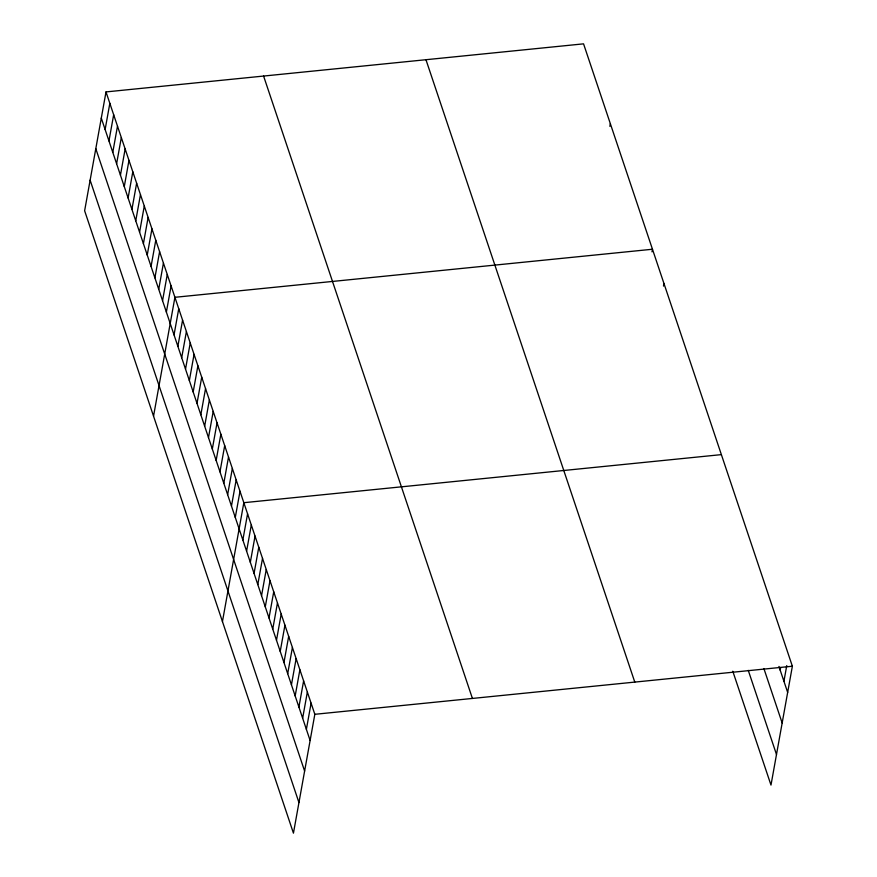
<?xml version="1.0" encoding="UTF-8"?>
<svg xmlns="http://www.w3.org/2000/svg" width="877" height="877" viewBox="0 0 877 877"><rect width="100%" height="100%" fill="white"/><g stroke="black" fill="none" stroke-linecap="round" stroke-linejoin="round"><path stroke-width="1.32" d="M106.007 91.921L84.63 210.765L293.444 833.15L314.832 714.306L106.007 91.921L583.556 43.85L792.369 666.235L770.993 785.079L732.788 671.234M105.13 129.511L109.833 103.333M108.956 140.923L113.67 114.744M112.782 152.335L117.496 126.156M116.608 163.736L121.322 137.557M120.445 175.148L125.148 148.969M124.271 186.56L128.974 160.381M128.097 197.972L132.811 171.793M131.923 209.384L136.637 183.205M135.749 220.796L140.463 194.617M139.586 232.208L144.288 206.029M143.411 243.62L148.125 217.43M147.237 255.021L151.951 228.842M151.063 266.433L155.777 240.254M154.9 277.845L159.603 251.666M158.726 289.257L163.429 263.078M162.552 300.668L167.266 274.49M166.378 312.08L171.092 285.902M153.541 416.147L174.918 297.303L652.466 249.243L651.995 251.852M174.041 334.893L178.744 308.715M177.867 346.305L182.58 320.127M181.692 357.717L186.406 331.539M185.518 369.129L190.232 342.951M189.355 380.541L194.058 354.363M193.181 391.953L197.895 365.775M197.007 403.365L201.721 377.187M200.833 414.766L205.547 388.588M204.659 426.178L209.373 400M208.496 437.59L213.199 411.412M212.322 449.002L217.036 422.824M216.148 460.414L220.861 434.236M219.974 471.826L224.687 445.648M223.81 483.238L228.513 457.06M227.636 494.639L232.35 468.461M231.462 506.051L236.176 479.872M235.288 517.463L240.002 491.284M222.451 621.541L243.828 502.696L721.376 454.626M242.852 540.013L247.566 513.834M246.59 551.151L251.304 524.972M250.329 562.289L255.043 536.11M254.067 573.426L258.781 547.248M257.805 584.564L262.519 558.386M261.543 595.702L266.246 569.524M265.282 606.84L269.984 580.662M269.009 617.978L273.723 591.8M272.747 629.116L277.461 602.938M276.485 640.254L281.199 614.075M280.223 651.392L284.937 625.213M283.962 662.53L288.676 636.351M287.7 673.668L292.414 647.478M291.438 684.805L296.141 658.616M295.176 695.932L299.879 669.754M298.904 707.07L303.617 680.892M302.642 718.208L307.356 692.03M306.38 729.346L311.094 703.168M609.877 126.343L610.348 123.723M663.483 286.088L663.955 283.468M780.19 670.138L780.662 667.529M783.928 681.276L786.757 665.577M314.832 714.306L792.369 666.235M778.94 666.432L787.667 692.413M763.889 668.548L782.163 722.999M748.256 670.357L776.496 754.505M425.959 59.713L634.784 682.098M263.593 76.058L472.418 698.443M101.293 118.099L310.118 740.484M95.801 148.673L304.615 771.069M90.123 180.18L298.947 802.576"/></g></svg>
